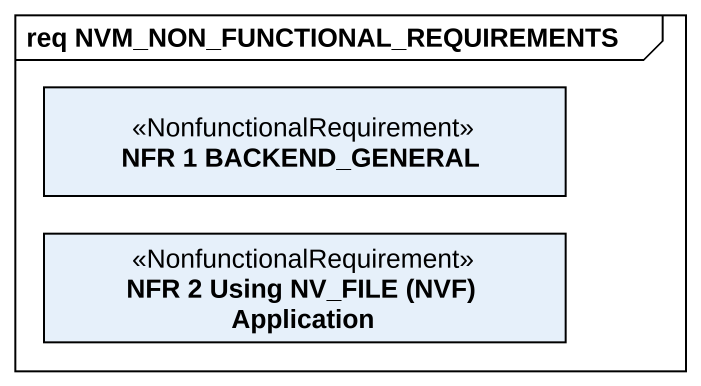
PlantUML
@startuml
mainframe req NVM_NON_FUNCTIONAL_REQUIREMENTS
hide circle
hide empty members
class "NFR 1 BACKEND_GENERAL" as NFR_1_BACKEND_GENERAL <<NonfunctionalRequirement>>
class "NFR 2 Using NV_FILE (NVF) Application" as NFR_2_Using_NV_FILE_NVF <<NonfunctionalRequirement>>
@enduml
